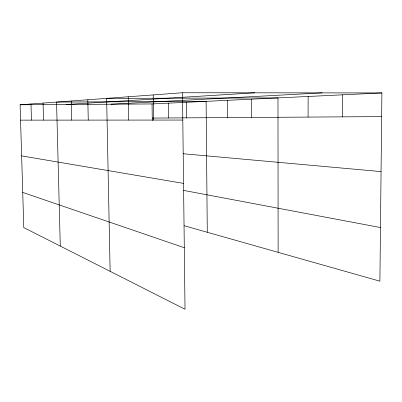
<?xml version="1.0" encoding="UTF-8"?>
<svg xmlns="http://www.w3.org/2000/svg" width="402" height="402" viewBox="0 0 402 402"><rect width="100%" height="100%" fill="white"/><g stroke="black" fill="none" stroke-linecap="round" stroke-linejoin="round"><path stroke-width="0.6" d="M308.088 117.082L308.138 96.47M342.328 116.866L342.469 94.827M182.483 92.746L185.015 309.254L23.778 227.597L20.1 104.786L182.483 92.746L381.9 92.937L379.895 281.169L184.121 225.713M66.094 104.495L254.747 92.817M110.892 104.208L322.243 92.882M20.1 104.786L152.046 103.942L381.9 92.937M152.263 118.072L381.649 116.615M20.557 120.138L182.804 120.057M183.161 153.745L381.061 171.599M21.633 155.886L183.543 183.397M183.588 190.392L380.468 227.542M22.723 192.422L184.297 247.717M30.984 103.982L31.446 120.133M43.064 103.083L43.532 120.123M60.28 246.084L56.556 102.083L206.1 101.354L207.286 232.276M71.244 100.997L71.707 120.113M87.812 99.766L88.264 120.103M110.133 271.33L106.636 98.369L277.978 97.912L278.129 252.34M128.218 96.771L128.635 120.082M153.207 94.917L153.584 120.072M152.046 103.942L152.298 120.56M168.337 103.163L168.538 117.972M186.272 102.304L186.448 117.856M227.462 100.334L227.577 117.595M251.275 99.193L251.345 117.444"/></g></svg>
